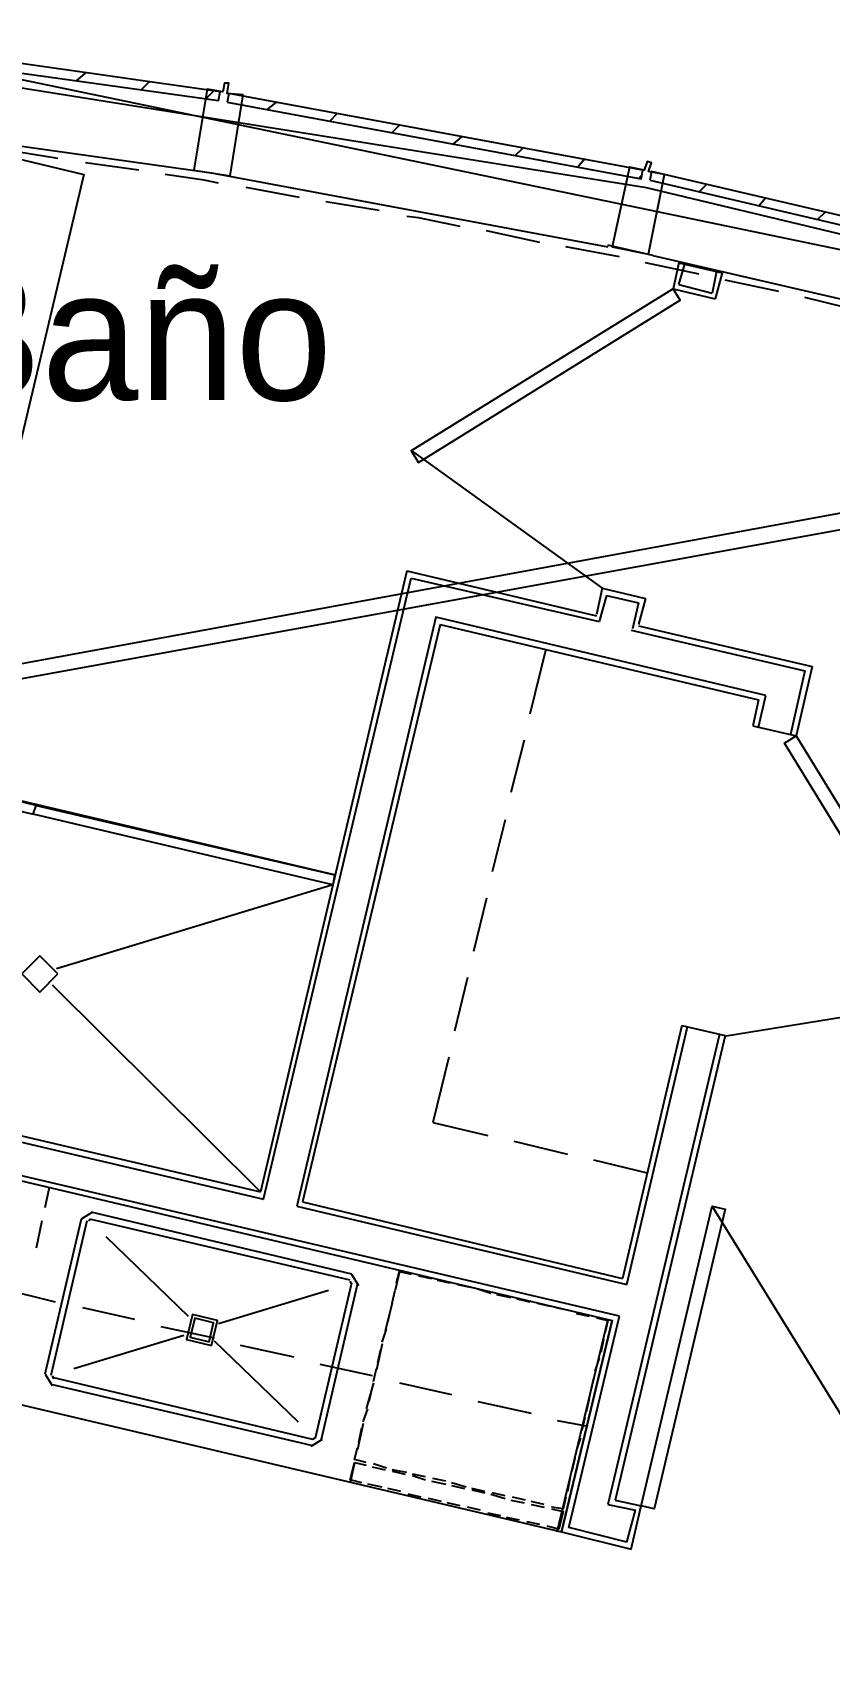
# Model space of a CAD drawing. Header units: feet. Extents: x -84 to 198, y -22 to 181.
# Drawn here: x 104.71 to 112.05, y 144.56 to 159.56 of the extents above; entities that cross this region are included whole.
import ezdxf
from ezdxf.enums import TextEntityAlignment as Align

# ---------------------------------------------------------------- set-up
doc = ezdxf.new("R2010")
doc.units = ezdxf.units.FT
for name, color, linetype in [('A-AREA-UNIDAD', 30, 'CONTINUOUS'), ('A-LINEA', 7, 'CONTINUOUS'), ('A-NOMBRE-ESPACIO', 2, 'CONTINUOUS')]:
    doc.layers.add(name, color=color, linetype=linetype)

msp = doc.modelspace()

# ---------------------------------------------------------------- linework, layer by layer
at = {"layer": 'A-AREA-UNIDAD'}
msp.add_lwpolyline([(114.528, 157.1378), (110.368, 158.1333), (102.8, 159.3422), (102.752, 158.9333), (103.12, 158.8089), (103.12, 157.7422), (102.048, 153.1022), (101.76, 153.0489), (101.36, 151.3778), (102.88, 150.9689), (102.88, 149.7778), (102.592, 149.7422), (102.592, 148.3733), (102.32, 147.5733), (101.28, 147.5733), (100.288, 147.8222), (98.4, 139.8222), (96.72, 139.8933), (96.672, 140.1422), (89.28, 141.9022), (86.192, 128.9244)], dxfattribs=at)
at = {"layer": 'A-LINEA'}
for p, q in [((117.9592, 156.3547), (102.5812, 159.5525)), ((105.12, 159.1244), (105.2, 159.1911)), ((105.72, 159.0444), (105.7867, 159.1111)), ((106.3067, 158.9511), (106.3867, 159.0311)), ((106.88, 158.8578), (106.96, 158.9244)), ((107.4533, 158.7511), (107.52, 158.8178)), ((108.0267, 158.6444), (108.0933, 158.7111)), ((104.9467, 158.4044), (104.4533, 158.4844)), ((108.5867, 158.5378), (108.6667, 158.6044)), ((109.16, 158.4311), (109.2267, 158.4978)), ((105.6933, 158.2978), (105.2, 158.3644)), ((109.7333, 158.3244), (109.8, 158.4044)), ((110.2933, 158.2178), (110.32, 158.2444)), ((107.1733, 158.0444), (106.68, 158.1378)), ((110.8533, 158.0978), (110.92, 158.1644)), ((111.4, 157.9644), (111.4667, 158.0444)), ((107.9067, 157.9244), (107.4133, 158.0044)), ((111.9467, 157.8444), (112.0133, 157.9111)), ((109.3867, 157.6311), (108.8933, 157.7378)), ((110.12, 157.4978), (109.6267, 157.5911)), ((110.4267, 157.5111), (110.0133, 157.6044)), ((110.8533, 157.3378), (110.36, 157.4444)), ((110.4267, 157.5111), (114.04, 156.6711)), ((110.6667, 157.4444), (110.6133, 157.2044)), ((110.6667, 157.4444), (111.0667, 157.3511)), ((110.6667, 157.2444), (110.72, 157.4311)), ((111.0133, 157.3644), (110.9733, 157.1644)), ((111.0667, 157.3511), (111, 157.1111)), ((111.5867, 157.1778), (111.0933, 157.2844)), ((110.6133, 157.2044), (111, 157.1111)), ((110.6667, 157.2444), (110.9733, 157.1644)), ((118.2654, 156.262), (36.6895, 141.2395)), ((118.2654, 156.262), (36.6895, 141.2395)), ((118.6048, 156.158), (36.6897, 141.24)), ((118.6048, 156.158), (36.6897, 141.24)), ((108.2091, 155.7094), (109.9677, 154.4405)), ((108.16, 154.6044), (106.8133, 148.8844)), ((108.16, 154.6044), (109.9067, 154.1911)), ((106.84, 148.8178), (108.2, 154.5378)), ((108.2, 154.5378), (109.9333, 154.1378)), ((109.96, 154.4444), (109.9067, 154.2044)), ((109.96, 154.4444), (110.36, 154.3511)), ((110, 154.3778), (109.9333, 154.1378)), ((110, 154.3778), (110.2933, 154.3111)), ((110.2933, 154.3111), (110.24, 154.0711)), ((110.36, 154.3511), (110.2933, 154.1111)), ((108.4667, 154.1111), (107.2, 148.7911)), ((108.4667, 154.1111), (111.4, 153.4178)), ((110.2267, 154.0578), (111.8267, 153.6844)), ((110.2933, 154.0978), (111.8933, 153.7244)), ((109.44, 153.8844), (109.2933, 153.2844)), ((111.8267, 153.6844), (111.6933, 153.0978)), ((111.8933, 153.7244), (111.7467, 153.0844)), ((111.4, 153.4178), (111.3467, 153.1778)), ((111.4, 153.1644), (111.4667, 153.4578)), ((111.3467, 153.1778), (111.7467, 153.0844)), ((109.24, 153.0444), (109.12, 152.5644)), ((107.4933, 151.8044), (103.4133, 152.7644)), ((104.7733, 152.4044), (104.7733, 152.4044)), ((104.7733, 152.4044), (104.7733, 152.4044)), ((109.0667, 152.3111), (108.9467, 151.8311)), ((107.48, 151.7111), (104.9333, 150.9378)), ((108.8933, 151.5911), (108.7733, 151.0978)), ((108.72, 150.8578), (108.6, 150.3644)), ((104.8933, 150.7911), (106.8133, 148.8844)), ((111.101, 150.3205), (113.2418, 150.6669)), ((110.6933, 150.4178), (110.1467, 148.0844)), ((110.1867, 148.0311), (110.7467, 150.4044)), ((110.6933, 150.4178), (111.0933, 150.3244)), ((111.04, 150.3378), (110.0133, 146.0044)), ((111.0933, 150.3244), (110.08, 146.0444)), ((108.5467, 150.1244), (108.4, 149.5244)), ((102.6533, 149.8044), (106.84, 148.8178)), ((102.72, 149.8444), (106.8133, 148.8844)), ((102.44, 149.4978), (110.0533, 147.6978)), ((110.12, 147.7378), (102.4533, 149.5378)), ((108.4, 149.5244), (108.9067, 149.4044)), ((109.1467, 149.3511), (109.64, 149.2311)), ((109.88, 149.1778), (110.3733, 149.0578)), ((104.8667, 148.9244), (104.8267, 148.7378)), ((107.1467, 148.7511), (110.1867, 148.0311)), ((107.2, 148.7911), (110.1467, 148.0844)), ((113.0839, 145.3322), (110.979, 148.7417)), ((104.8, 148.6178), (104.7467, 148.3644)), ((105.16, 148.6311), (104.8267, 147.2044)), ((105.2133, 148.6178), (104.88, 147.1911)), ((105.2666, 148.6954), (105.1623, 148.6311)), ((105.2513, 148.6306), (105.2272, 148.6157)), ((107.64, 148.0711), (105.24, 148.6311)), ((107.6533, 148.1244), (105.2533, 148.6978)), ((105.3867, 148.4711), (106.1467, 147.7378)), ((107.7177, 148.0178), (107.6533, 148.1221)), ((108.0933, 148.1511), (108.0533, 147.9778)), ((108.0667, 148.0444), (108.0933, 148.1511)), ((108.0933, 148.1511), (108.2, 148.1244)), ((104.44, 147.9911), (104.92, 147.8711)), ((106.4267, 147.6711), (107.44, 147.9778)), ((107.32, 146.6178), (107.6533, 148.0444)), ((107.3733, 146.6044), (107.7067, 148.0311)), ((107.6528, 148.0332), (107.6379, 148.0572)), ((108.0267, 147.8578), (108.0533, 147.9778)), ((108.2667, 148.1111), (108.3867, 148.0844)), ((108.44, 148.0711), (108.56, 148.0444)), ((108.6267, 148.0311), (108.7467, 148.0044)), ((108.8133, 147.9911), (108.9333, 147.9511)), ((105.1733, 147.8178), (105.6533, 147.7111)), ((108.0267, 147.8578), (107.96, 147.6044)), ((108.9867, 147.9378), (109.12, 147.9111)), ((109.1733, 147.8978), (109.2933, 147.8711)), ((109.36, 147.8578), (109.48, 147.8311)), ((109.5333, 147.8178), (109.6667, 147.7911)), ((107.9867, 147.6844), (108.0133, 147.8044)), ((109.5467, 145.7511), (110.0133, 147.6978)), ((109.5867, 145.7511), (110.0533, 147.6978)), ((110.0533, 147.6978), (109.5867, 145.7511)), ((109.6533, 145.7911), (110.12, 147.7378)), ((109.72, 147.7644), (109.84, 147.7378)), ((105.0933, 147.2578), (106.1067, 147.5644)), ((105.8933, 147.6444), (106.3867, 147.5378)), ((107.9333, 147.4978), (107.9733, 147.6178)), ((109.9733, 147.5244), (109.9467, 147.4044)), ((102.2267, 147.4844), (109.5867, 145.7511)), ((106.3867, 147.5111), (107.16, 146.7644)), ((106.6267, 147.4711), (107.12, 147.3644)), ((107.9333, 147.4844), (107.88, 147.2444)), ((107.8933, 147.3111), (107.92, 147.4311)), ((107.36, 147.2978), (107.84, 147.1911)), ((107.8533, 147.1378), (107.88, 147.2578)), ((109.9333, 147.3511), (109.8933, 147.2311)), ((104.829, 147.2044), (104.8934, 147.1001)), ((104.88, 147.1111), (107.28, 146.5511)), ((104.8933, 147.1778), (107.2933, 146.6044)), ((104.8939, 147.189), (104.9087, 147.165)), ((107.8533, 147.1244), (107.7867, 146.8844)), ((107.8133, 146.9511), (107.84, 147.0711)), ((108.0933, 147.1244), (108.5733, 147.0178)), ((109.88, 147.1644), (109.8533, 147.0444)), ((108.8133, 146.9511), (109.3067, 146.8444)), ((109.84, 146.9778), (109.8133, 146.8578)), ((107.76, 146.7644), (107.8, 146.8844)), ((109.5467, 146.7778), (109.8267, 146.7244)), ((109.8, 146.8044), (109.7733, 146.6844)), ((107.2954, 146.605), (107.3195, 146.6198)), ((107.76, 146.7511), (107.7067, 146.5111)), ((107.72, 146.5778), (107.7467, 146.7111)), ((109.76, 146.6178), (109.72, 146.4978)), ((107.28, 146.5401), (107.3843, 146.6045)), ((107.68, 146.3911), (107.64, 146.2044)), ((107.68, 146.3911), (107.7867, 146.3644)), ((107.84, 146.3511), (107.96, 146.3244)), ((107.9733, 146.3378), (107.8533, 146.3778)), ((108.16, 146.2978), (108.0267, 146.3244)), ((109.7067, 146.4311), (109.68, 146.3111)), ((107.9333, 146.1644), (107.8, 146.1911)), ((108.0267, 146.3111), (108.1467, 146.2844)), ((108.3333, 146.2578), (108.2133, 146.2844)), ((108.2133, 146.2711), (108.3333, 146.2311)), ((108.3867, 146.2178), (108.52, 146.1911)), ((108.52, 146.2178), (108.4, 146.2444)), ((108.7067, 146.1644), (108.5733, 146.2044)), ((108.5733, 146.1778), (108.6933, 146.1511)), ((109.6667, 146.2578), (109.64, 146.1244)), ((108.1067, 146.1244), (107.9867, 146.1511)), ((108.2933, 146.0711), (108.1733, 146.0978)), ((108.48, 146.0311), (108.36, 146.0578)), ((108.6533, 145.9911), (108.5333, 146.0178)), ((108.88, 146.1244), (108.76, 146.1511)), ((108.76, 146.1378), (108.88, 146.1111)), ((108.9333, 146.0978), (109.0667, 146.0578)), ((109.0667, 146.0844), (108.9467, 146.1111)), ((109.12, 146.0444), (109.24, 146.0178)), ((109.2533, 146.0444), (109.1333, 146.0711)), ((109.4267, 146.0044), (109.3067, 146.0311)), ((110.08, 146.0444), (110.32, 145.9911)), ((108.84, 145.9511), (108.72, 145.9778)), ((109.0267, 145.8978), (108.9067, 145.9244)), ((109.2, 145.8578), (109.08, 145.8844)), ((109.3067, 146.0044), (109.4267, 145.9778)), ((110.0133, 146.0044), (110.2667, 145.9511)), ((110.1867, 145.6578), (110.2667, 145.9511)), ((110.2267, 145.5911), (110.32, 145.9911)), ((109.3867, 145.8178), (109.2667, 145.8444)), ((109.5867, 145.7511), (110.2267, 145.5911)), ((110.1867, 145.6578), (109.6533, 145.7911))]:
    msp.add_line(p, q, dxfattribs=at)
for points in [[(102.6, 159.4711), (106.4267, 158.9378), (106.44, 159.0178), (102.6, 159.5644)], [(106.6533, 158.9911), (106.5067, 159.0044), (106.52, 159.0978), (106.48, 159.0978), (106.4667, 159.0178), (106.32, 159.0444), (106.2, 158.2978), (106.5333, 158.2444), (106.6533, 158.9911)], [(106.5067, 158.9244), (110.32, 158.2178), (110.3333, 158.2978), (106.52, 159.0044), (106.5067, 158.9244)], [(102.4667, 158.8178), (106.36, 158.2711), (110.0133, 157.5911)], [(103.24, 158.7244), (105.1867, 158.2578), (104.4933, 155.3378), (102.5467, 155.8044)], [(110.5333, 158.2578), (110.3867, 158.2844), (110.4133, 158.3644), (110.3733, 158.3778), (110.3467, 158.2978), (110.2133, 158.3244), (110.0533, 157.5911), (110.3867, 157.5244), (110.5333, 158.2578)], [(106.4267, 158.1778), (106.2933, 158.2044), (105.9333, 158.2578)], [(110.4, 158.2044), (114.16, 157.3244), (114.1867, 157.4044), (110.4133, 158.2844), (110.4, 158.2044)], [(108.6533, 157.7778), (108.2667, 157.8578), (108.16, 157.8711)], [(110.6133, 157.2044), (108.2, 155.7111), (108.2667, 155.6044), (110.68, 157.0978), (110.6133, 157.2044)], [(112.32, 157.0044), (112.2, 157.0311), (111.8267, 157.1244)], [(111.4667, 153.4578), (108.4267, 154.1778), (107.1467, 148.7511)], [(111.7467, 153.0844), (113.2267, 150.6711), (113.12, 150.6044), (111.64, 153.0178), (111.7467, 153.0844)], [(103.3867, 152.6844), (104.72, 152.3644), (104.7467, 152.4444), (103.4133, 152.7644), (103.3867, 152.6844)], [(107.48, 151.7111), (104.72, 152.3644), (104.7467, 152.4444), (107.4933, 151.8044), (107.48, 151.7111)], [(107.48, 151.7111), (104.72, 152.3644), (104.7467, 152.4444), (107.4933, 151.8044), (107.48, 151.7111)], [(107.44, 151.7644), (107.44, 151.7644), (107.44, 151.7644)], [(107.44, 151.7644), (107.44, 151.7644), (107.44, 151.7644)], [(104.9467, 150.8911), (104.78, 151.0578), (104.6133, 150.8911), (104.78, 150.7244), (104.9467, 150.8911)], [(110.32, 145.9911), (110.9733, 148.7511), (111.0933, 148.7244), (110.44, 145.9644), (110.32, 145.9911)], [(106.3609, 147.4693), (106.4152, 147.6987), (106.1858, 147.7529), (106.1315, 147.5236), (106.3609, 147.4693)], [(106.3399, 147.5033), (106.3811, 147.6777), (106.2068, 147.7189), (106.1656, 147.5446), (106.3399, 147.5033)], [(109.9067, 147.7244), (110.0133, 147.6978), (109.9867, 147.5911)], [(107.7867, 146.3911), (107.68, 146.4178), (107.7067, 146.5244)], [(107.7467, 146.2044), (107.64, 146.2311), (107.68, 146.3911)], [(109.6267, 146.0711), (109.6, 145.9644), (109.4933, 145.9778)], [(109.4933, 145.9644), (109.6, 145.9378), (109.56, 145.7778), (109.4533, 145.8044)]]:
    msp.add_lwpolyline(points, dxfattribs=at)

# ---------------------------------------------------------------- texts
at = {"layer": 'A-NOMBRE-ESPACIO'}
msp.add_text('Baño', height=1.2, dxfattribs=at).set_placement((105.6, 156.1778), align=Align.CENTER)

doc.saveas('drawing.dxf')
